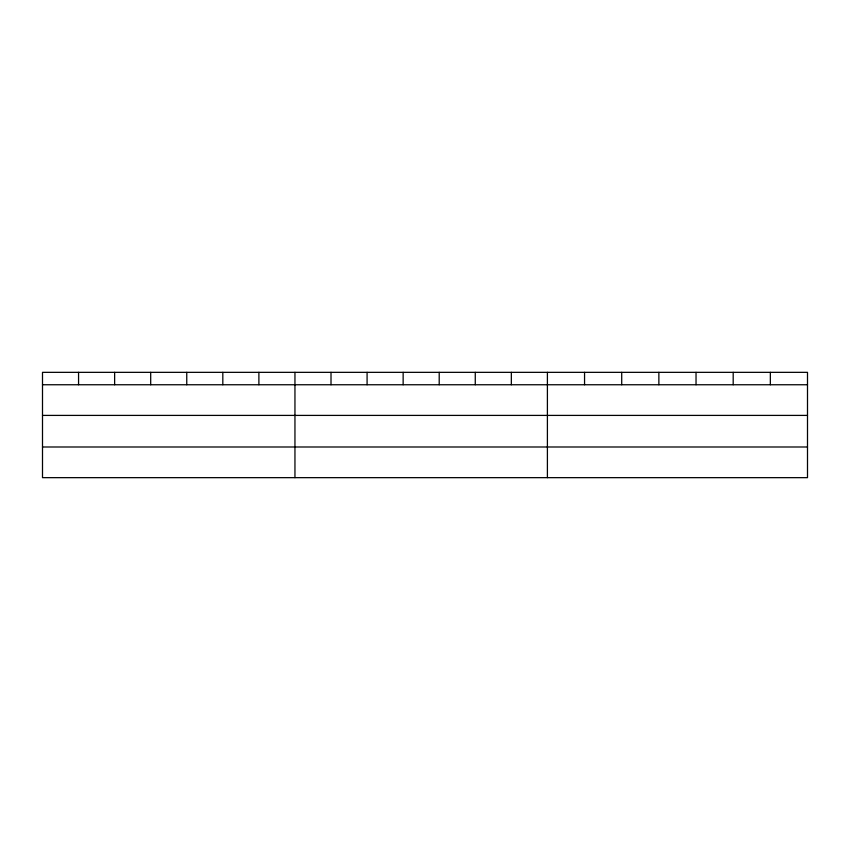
<?xml version="1.0" encoding="UTF-8"?>
<svg xmlns="http://www.w3.org/2000/svg" width="850" height="850" viewBox="0 0 850 850"><rect width="100%" height="100%" fill="white"/><g stroke="black" fill="none" stroke-linecap="round" stroke-linejoin="round"><path stroke-width="1.27" d="M807.5 415.406L807.5 372.342L42.5 372.342L42.5 477.658L807.5 477.658L807.5 415.406L42.5 415.406M42.5 384.752L807.5 384.752M42.5 446.994L807.5 446.994M770.344 372.342L770.344 384.752M733.189 372.342L733.189 384.752M696.033 372.342L696.033 384.752M658.867 372.342L658.867 384.752M621.711 372.342L621.711 384.752M584.556 372.342L584.556 384.752M547.4 372.342L547.4 477.658M511.339 372.342L511.339 384.752M475.267 372.342L475.267 384.752M439.206 372.342L439.206 384.752M403.144 372.342L403.144 384.752M367.083 372.342L367.083 384.752M331.011 372.342L331.011 384.752M294.95 372.342L294.95 477.658M258.889 372.342L258.889 384.752M222.817 372.342L222.817 384.752M186.756 372.342L186.756 384.752M150.694 372.342L150.694 384.752M114.633 372.342L114.633 384.752M78.561 372.342L78.561 384.752"/></g></svg>
